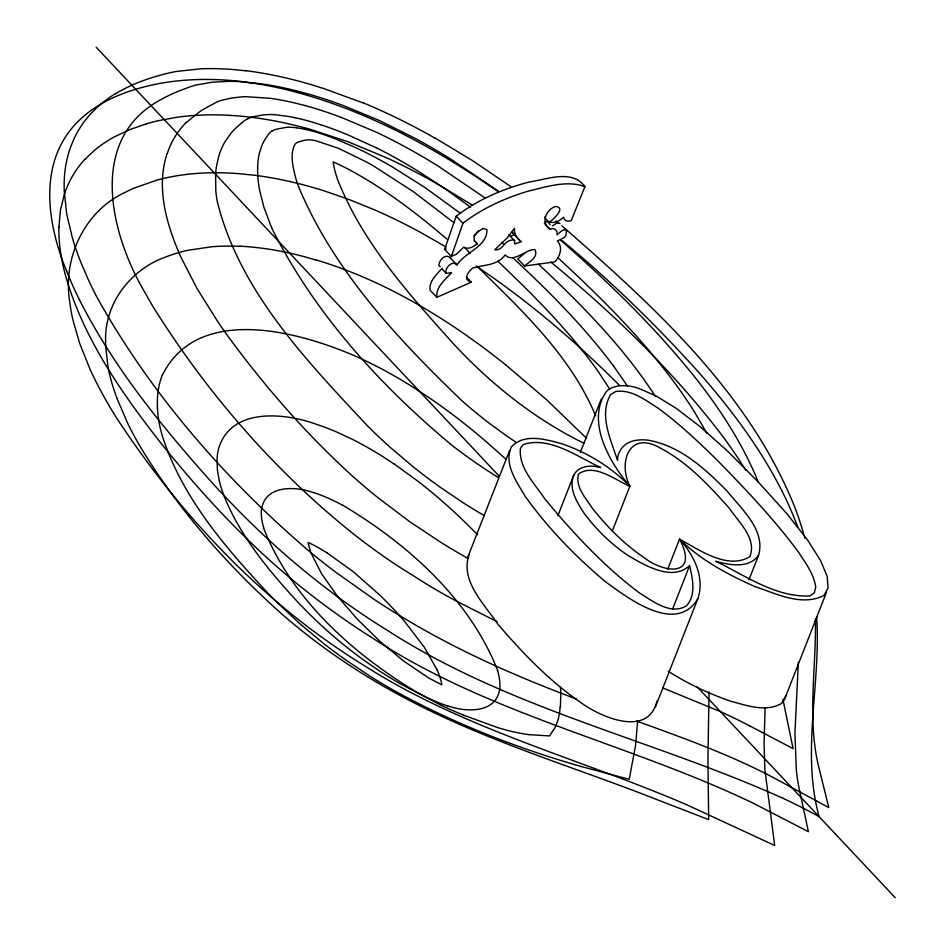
<?xml version="1.0" encoding="UTF-8"?>
<svg xmlns="http://www.w3.org/2000/svg" width="945" height="945" viewBox="0 0 945 945"><rect width="100%" height="100%" fill="white"/><g stroke="black" fill="none" stroke-linecap="round" stroke-linejoin="round"><path stroke-width="1.42" d="M257.583 168.848L257.831 176.774A256.957 156.067 21.4 0 0 259.639 190.323L263.95 207.368L270.802 225.631A364.581 221.437 21.4 0 0 273.105 230.84C315.654 314.626 380.705 386.21 452.62 445.839A366.447 222.571 21.4 0 0 498.369 477.532M58.921 227.166L60.421 210.251L64.437 193.949M798.36 662.232L794.922 733.355L796.351 770.293A412.433 250.508 21.4 0 0 799.505 790.233L808.4 831.671L753.165 803.167C627.551 742.817 487.242 714.432 369.967 636.387M765.143 707.758L764.068 742.723L764.812 769.006L774.687 845.503L687.204 804.963C579.687 758.516 464.066 729.375 364.475 665.729C264.068 604.009 181.18 516.336 116.767 418.245A576.237 349.993 21.4 0 1 89.527 368.172M637.639 721.366L635.512 745.652L629.205 779.33L580.797 766.407M560.42 707.167L560.787 693.524A321.324 195.166 21.4 0 0 560.432 687.228M261.789 508.008C266.207 484.643 296.376 486.332 313.634 492.688M499.444 690.452C495.026 713.829 464.869 712.128 447.599 705.773M259.521 152.736L261.611 146.262A119.613 72.659 21.4 0 1 265.332 138.891L269.36 133.198A27.44 16.667 21.4 0 1 272.042 130.965M469.063 554.821C459.908 581.01 484.702 604.493 498.062 624.409C523.058 653.609 550.049 681.569 581.896 703.352C601.693 717.456 648.246 737.632 656.964 701.084M655.523 706.683L697.812 598.764C705.147 577.43 693.748 554.809 679.526 539.146L667.749 569.209M679.526 539.146C699.276 549.789 727.213 569.989 749.704 556.829C757.429 538.815 738.506 521.983 729.339 508.292C709.081 485.506 687.665 462.448 660.354 448.095C629.394 429.975 617.806 461.845 629.842 486.273C614.923 480.001 594.429 462.814 578.564 473.988C574.891 486.769 585.924 498.251 592.326 508.209C606.985 526.648 623.688 543.706 643.214 557.007C664.914 574.265 699.383 576.663 679.526 539.146C700.977 560.243 727.922 574.69 755.256 586.68C776.601 593.803 801.797 606.643 823.816 595.539L828.021 588.097L827.241 576.627L820.662 560.704L807.514 539.914L787.008 513.844L758.362 482.08L727.307 450.895L699.973 426.514L676.23 408.346L655.936 395.861L638.95 388.489A31.634 19.207 21.4 0 0 606.418 391.537C585.557 421.269 609.726 462.601 629.842 486.273L612.183 531.35M521.203 241.743C517.033 238.624 513.785 233.675 514.553 228.288L507.122 237.975L494.755 249.799C503.26 250.756 503.98 240.384 511.918 240.124A3.402 1.689 -43.7 0 1 513.513 239.865L514.659 240.798L514.612 244.034L521.203 241.743L512.308 232.789M167.159 153.421C156.835 184.24 164.749 217.61 176.502 246.799A445.78 270.754 21.4 0 0 181.133 257.595L196.962 288.402L217.267 320.887A739.675 449.265 21.4 0 0 227.013 334.932C264.092 385.666 305.566 433.448 352.107 475.737A507.276 308.105 21.4 0 0 377.776 497.554L409.551 521.557L441.161 542.56A444.611 270.046 21.4 0 0 467.822 558.341M474.355 240.821L477.249 243.834C473.61 246.633 468.271 249.964 463.735 247.177L456.459 254.24L451.367 256.402L444.611 249.374L456.187 216.228C477.768 199.655 503.272 188.705 529.507 181.936C546.954 179.42 572.127 168.919 584.92 186.637L571.323 220.398C568.394 222.181 563.846 221 563.645 217.137C558.578 222.311 548.502 226.056 544.745 216.972M451.367 256.402L462.944 223.244C482.044 208.491 504.382 198.367 527.381 191.374C545.832 187.086 566.268 179.822 584.92 186.637M758.587 555.223C765.804 530.074 741.341 508.977 727.26 491.27C705.372 468.944 680.211 445.839 648.329 440.228A34.918 21.203 21.4 0 0 630.067 442C622.59 444.918 617.428 452.395 617.569 460.451C610.99 440.051 598.516 414.938 610.694 394.502L615.845 391.466C631.768 389.186 645.494 400.302 658.181 408.216C679.337 423.75 698.438 441.787 717.137 460.144C745.924 489.64 774.546 519.537 798.974 552.813C805.825 563.527 814.035 574.241 815.736 587.211L814.306 592.822L809.971 595.929C775.739 597.583 745.381 575.576 715.684 561.236C729.375 565.157 749.066 568.866 758.587 555.223L748.948 579.817M573.934 474.721C568.11 488.152 576.934 502.397 584.211 513.348C596.389 529.814 611.309 544.273 628.307 555.695C645.163 565.441 672.261 581.848 689.626 565.582C692.531 578.505 696.382 594.842 686.531 605.78C670.655 615.573 652.652 600.985 639.363 592.881C603.69 566.149 573.213 533.122 544.852 498.925C534.846 483.734 518.498 468.058 520.411 448.426L523.258 444.504C549.565 435.917 577.726 456.884 600.654 467.551C591.499 464.905 579.143 465.448 573.934 474.721L557.881 515.698M467.303 558.424L509.603 450.505M580.36 452.348L601.244 399.073M672.497 609.289L689.626 565.582M784.208 700.21L826.497 592.291M162.493 374.881C198.214 303.345 300.345 331.943 356.903 356.785A253.697 154.082 21.4 0 1 370.097 362.998L380.339 368.219A316.847 192.449 21.4 0 1 420.986 392.329C451.155 411.961 479.233 434.712 505.693 459.093M785.732 696.016L781.527 703.458C765.663 712.624 746.656 705.407 730.39 701.119C708.632 693.524 687.617 683.696 668.221 671.222M697.812 598.764C676.018 635.064 627.858 598.043 605.332 581.624C575.351 556.463 547.935 528.054 525.089 496.219C516.797 481.796 503.543 464.184 511.351 446.902C524.51 432.763 546.34 439.543 562.429 443.949C587.695 452.785 611.143 467.066 629.842 486.273M553.534 729.682L549.6 735.942L529.318 734.631M475.973 233.51L482.812 228.43L486.935 229.576C487.407 246.728 464.987 252.043 457.061 264.907L450.304 257.89L452.147 255.185M478.442 230.663L474.095 236.073M442.307 268.132C436.992 274.144 428.558 281.35 430.105 290.28L436.862 297.297L471.283 282.189L466.452 277.18M85.18 159.126L93.968 150.751A234.809 142.624 21.4 0 1 114.168 136.966L129.89 129.559L146.546 123.783M186.319 122.519L199.667 111.723A186.767 113.435 21.4 0 1 207.262 107.151L216.133 102.391A72.186 43.848 21.4 0 1 219.075 101.15L219.37 101.032A56.806 34.504 21.4 0 1 221.201 100.406L231.596 98.008L243.019 96.744A83.29 50.581 21.4 0 1 245.098 96.65L269.786 98.256A175.557 106.631 21.4 0 1 294.686 102.946L304.904 105.533M525.349 252.705L517.789 258.989L524.546 266.017L554.821 261.895C560.066 256.461 563.244 247.117 557.349 240.963L563.752 237.88A4.808 2.386 -43.7 0 0 565.783 235.447L566.669 230.438C563.456 227.721 559.452 233.214 556.971 234.868C558.093 230.698 554.053 226.859 550.132 229.363C540.316 223.327 546.056 209.341 555.648 206.435C566.492 207.569 553.097 219.571 549.577 221.98M242.239 122.472L238.813 125.437A147.621 89.657 21.4 0 0 231.253 132.902L224.886 141.88A184.606 112.124 21.4 0 0 218.141 158.571L216.381 166.899A226.138 137.356 21.4 0 0 215.602 174.057L215.803 190.725A256.579 155.842 21.4 0 0 217.421 202.112M524.546 266.017C529.011 261.954 538.839 257.123 534.905 249.586C525.739 248.783 513.773 263.903 505.15 254.878C497.578 265.793 483.663 264.635 472.89 267.978C468.377 271.38 462.282 279.826 471.283 282.189M552.329 225.938L557.266 222.784L559.912 223.41M114.888 94.193C131.686 83.751 150.621 77.336 169.769 72.789A151.968 92.303 21.4 0 1 176.632 71.418L200.635 68.831A193.477 117.511 21.4 0 1 221.035 68.82A230.804 140.179 21.4 0 1 237.195 69.895L245.877 70.828M272.065 130.977L273.412 130.292A35.697 21.676 21.4 0 1 276.07 129.3L286.666 127.291A38.379 23.318 21.4 0 1 296.506 127.799M247.873 118.668L250.968 117.416A55.212 33.536 21.4 0 1 253.189 116.767L263.667 114.853A58.826 35.733 21.4 0 1 264.742 114.747L268.108 114.558A57.763 35.083 21.4 0 1 275.326 114.758L288.863 116.518A121.48 73.781 21.4 0 1 293.009 117.31L294.663 117.652M511.139 235.966L514.446 234.714M446.182 249.007L444.611 249.374M545.312 221.744L548.029 221.933L550.014 224.662M240.101 246.338L233.084 246.113A186.484 113.258 21.4 0 0 211.763 246.751L187.571 250.342A187.972 114.168 21.4 0 0 164.973 257.276C130.233 269.738 104.186 303.995 105.616 341.547A278.019 168.86 21.4 0 0 105.698 346.567L107.99 366.802A352.367 214.019 21.4 0 0 116.885 398.093M260.938 83.798L239.321 81.624A151.129 91.795 21.4 0 0 229.316 81.294L212.223 82.203L195.887 85.05A108.829 66.103 21.4 0 0 189.484 87.011L179.893 90.649A224.461 136.328 21.4 0 0 162.091 99.001C86.066 138.478 110.648 235.801 145.955 294.226A624.94 379.571 21.4 0 0 152.736 306.204C207.404 393.758 276.401 473.327 357.659 537.256A497.519 302.176 21.4 0 0 396.758 565.323L429.739 586.065A491.105 298.289 21.4 0 0 455.644 600.725L496.999 621.645M580.596 766.36C515.025 747.46 450.919 722.358 391.313 688.976A375.508 228.076 21.4 0 1 369.944 676.147L345.244 659.622A391.821 237.986 21.4 0 1 321.997 642.175L300.061 623.842L279.058 604.327A515.958 313.386 21.4 0 1 267.175 592.35C224.402 546.399 181.747 496.68 162.316 435.952A259.414 157.555 21.4 0 1 158.016 415.422L157.354 407.118M310.539 129.418L348.492 141.892L387.722 158.287A413.449 251.122 21.4 0 1 437.039 183.779M315.618 259.769C365.55 274.676 412.28 298.951 455.478 327.868A525.207 318.997 21.4 0 1 505.469 364.687M440.287 266.573L438.964 265.864C438.397 260.82 445.497 252.752 450.304 257.89M321.217 87.637L363.695 103.147M320.792 124.752L328.128 127.244A235.754 143.191 21.4 0 1 348.54 135.147L375.897 147.633M636.646 721.07C684.286 738.364 732.316 755.457 777.038 779.566L828.789 807.562L818.984 768.013C806.746 719.05 816.397 668.446 815.393 618.786M576.592 699.099C527.936 680.813 479.965 660.413 434.287 635.524A524.581 318.619 21.4 0 1 373.736 599.13L335.534 572.056A570.815 346.697 21.4 0 1 310.515 552.329C225.784 480.166 151.07 394.396 96.803 296.966A596.98 362.585 21.4 0 1 88.168 279.342L81.565 264.045A486.262 295.348 21.4 0 1 72.6 238.672L66.693 213.936L64.236 190.949A313.953 190.689 21.4 0 1 65.937 164.418L67.591 156.929A276.625 168.021 21.4 0 1 71.005 145.991L73.769 139.352A248.818 151.129 21.4 0 1 114.735 94.075M341.428 117.452L375.827 131.981A336.16 204.167 21.4 0 1 401.566 144.88L414.028 151.732A418.493 254.181 21.4 0 1 438.185 166.096L485.068 197.977M662.764 687.936L719.535 711.254A353.465 214.68 21.4 0 1 749.586 725.807M463.711 715.247L496.645 727.248A165.989 100.82 21.4 0 0 501.204 728.619L504.63 729.587A113.695 69.056 21.4 0 0 529.33 734.702M783.062 798.301C652.948 739.734 510.253 709.222 388.986 631.366C316.729 587.034 252.799 530.062 197.375 466.098C153.397 415.859 111.829 362.715 81.152 303.144A582.935 354.056 21.4 0 1 66.658 271.286M310.421 543.529L308.082 542.454L310.633 552.211L321.572 573.745L337.176 595.87L357.068 618.94L379.748 641.182L403.468 660.921L428.959 678.156L441.858 684.841L441.598 683.152A103.336 62.76 21.4 0 0 437.181 670.159M584.034 443.311C534.338 418.895 490.467 383.812 452.974 343.248C408.394 293.576 362.124 242.192 337.495 179.219A209.022 126.961 21.4 0 1 335.593 173.195A168.931 102.603 21.4 0 1 333.939 166.474L333.821 165.812A127.055 77.171 21.4 0 1 333.195 161.926L336.999 163.627A134.533 81.707 21.4 0 1 342.503 166.249L343.401 166.698A164.04 99.638 21.4 0 1 348.634 169.379C384.178 188.398 416.391 213.015 446.961 239.12M749.574 725.819L793.103 748.629L782.921 699.406M341.901 504.736C406.929 543.34 469.582 598.776 497.696 670.572M419.332 693.724C354.304 655.121 291.651 599.685 263.537 527.901M434.983 137.994L472.24 160.426L510.737 186.531M437.074 183.755L471.697 204.722M399.357 683.282C369.176 665.575 341.074 644.336 315.76 620.156A430.01 261.174 21.4 0 1 296.387 600.559C268.345 570.059 241.388 537.292 225.193 498.795A223.126 135.525 21.4 0 1 219.323 480.769M399.7 683.483L441.232 705.324A314.614 191.091 21.4 0 0 463.711 715.259M446.135 247.035L420.23 232.222A371.243 225.489 21.4 0 0 375.378 210.192L348.339 199.218L323.804 190.748A275.562 167.371 21.4 0 0 316.41 188.492L307.385 185.929A253.697 154.094 21.4 0 0 255.055 175.297L238.116 173.596A233.439 141.785 21.4 0 0 221.662 172.793L217.362 172.734A223.764 135.915 21.4 0 0 156.811 180.152L133.966 188.149A225.902 137.202 21.4 0 0 125.496 192.189C84.365 210.971 62.5 258.186 69.753 301.951A359.029 218.071 21.4 0 0 72.919 319.93L79.734 343.543L89.61 368.172M327.1 552.872L353.513 571.89L379.878 595.185A344.122 209.01 21.4 0 1 404.897 621.822L424.258 647.195L437.299 670.159M394.136 463.948L418.269 481.477A388.808 236.155 21.4 0 1 428.487 489.604L432.491 492.9A463.818 281.716 21.4 0 1 460.723 518.037L477.674 534.728M477.249 243.834L474.319 240.68L474.083 236.545A5.977 2.965 -43.7 0 1 475.973 233.51M498.263 191.788C434.157 147.066 363.99 108.994 287.705 90.011A254.134 154.354 21.4 0 0 246.409 82.203M498.783 191.362L450.328 158.795A447.198 271.617 21.4 0 0 415.103 138.336L379.512 120.57L343.885 105.757A285.898 173.656 21.4 0 0 310.586 94.654L299.258 91.559A223.162 135.537 21.4 0 0 260.938 83.762M511.966 232.281L513.773 233.592M470.527 207.12L444.729 188.527L418.505 171.411A337.767 205.148 21.4 0 0 375.933 147.585M459.979 213.038L425.096 187.606L391.466 166.379A292.584 177.707 21.4 0 0 374.421 156.941L367.924 153.598A267.813 162.67 21.4 0 0 352.556 146.203L335.333 138.891A136.552 82.936 21.4 0 0 309.003 130.186L300.675 128.449A63.988 38.863 21.4 0 0 296.506 127.764M505.528 364.664L546.706 399.841L586.609 438.374M555.967 221.024L558.944 223.433M550.711 261.989C612.49 312.795 670.619 368.774 719.594 432.184A613.73 372.767 21.4 0 1 737.159 456.801L745.9 470.338M454.049 222.807L413.154 191.528L374.055 166.296A257.123 156.173 21.4 0 0 366.235 161.878L338.511 148.318L315.937 140.77A35.343 21.463 21.4 0 0 313.031 140.238L311.307 140.014A19.054 11.576 21.4 0 0 308.023 139.884L306.664 139.978A28.102 17.069 21.4 0 0 304.621 140.25L298.088 142.104A18.546 11.269 21.4 0 0 296.435 142.955L295.974 143.309A13.939 8.47 21.4 0 0 294.864 144.55C289.619 154.555 293.115 167.454 295.69 177.979A247.885 150.562 21.4 0 0 297.935 185.114C332.711 269.62 397.113 338.511 462.188 400.987A401.826 244.058 21.4 0 0 478.347 414.642L480.249 416.166A362.49 220.173 21.4 0 0 491.908 425.238L506.874 436.058A316.02 191.941 21.4 0 0 516.076 442.284M561.897 225.843C653.361 305.743 749.031 392.329 795.04 507.867A553.168 335.983 21.4 0 1 803.971 535.142L804.254 536.169M562.157 240.609C608.214 278.799 651.365 320.461 691.74 364.616A783.866 476.103 21.4 0 1 718.153 395.199C742.368 424.848 764.458 456.423 781.763 490.632M560.846 240.479C609.82 283.228 656.598 328.943 697.079 379.914A621.834 377.693 21.4 0 1 705.986 391.584C726.811 419.639 745.192 449.749 758.339 482.198M558.117 257.914C608.214 304.314 657.271 353.206 694.02 411.181M512.899 257.831C549.045 291.403 584.093 326.545 613.648 366.152M538.555 264.21C581.411 304.573 623.405 346.909 655.535 396.569M497.731 261.127C532.224 293.989 566.256 327.832 594.499 366.365A430.341 261.375 21.4 0 1 598.811 372.424L609.761 389.21M476.977 266.159C522.172 310.704 570.827 356.088 595.645 415.812M442.52 269.597L446.17 273.318L451.426 272.786C445.414 279.543 435.409 287.15 436.862 297.297M619.329 385.241C576.285 342.149 529.779 302.353 479.304 268.191A504.453 306.393 21.4 0 0 476.374 266.23M544.344 223.339L550.132 229.363M508.871 234.773L514.659 240.798M501.83 242.227L503.768 244.235M456.187 216.228L462.944 223.244M464.503 247.413L470.291 253.425M96.213 47.25L499.291 476.268M697.28 687.003L895.281 897.75M457.061 264.907C452.253 259.78 445.154 267.848 445.721 272.892M613.813 366.377L627.456 386.044M694.197 411.453L706.86 433.188M66.682 271.286C48.431 227.024 38.414 169.214 71.265 128.969C90.956 104.824 120.96 92.019 150.727 85.322A241.01 146.38 21.4 0 1 246.385 82.097M116.837 398.093L127.421 422.758A495.534 300.983 21.4 0 0 140.179 446.56C178.121 509.414 227.202 565.334 281.905 614.108A488.222 296.529 21.4 0 0 304.314 632.701C340.826 661.63 380.611 686.318 422.332 707.002A507.347 308.153 21.4 0 0 442.284 716.57C504.784 745.57 570.449 766.785 634.839 791.036L708.679 819.622L707.923 759.957L709.022 691.905M804.538 537.209L804.809 538.237M819.114 816.681C800.994 751.015 821.24 683.341 816.61 616.719M219.358 480.781L217.763 472.405A174.258 105.84 21.4 0 1 217.362 469.169L217.055 459.093A134.202 81.506 21.4 0 1 218.496 449.052C230.426 407.26 284.445 412.54 316.54 424.364A146.38 88.913 21.4 0 1 337.093 432.196L351.221 438.728A239.876 145.695 21.4 0 1 394.041 464.019M217.421 202.112C239.711 291.509 306.971 361.061 368.148 426.561A513.584 311.933 21.4 0 0 390.852 447.871L413.107 466.712A416.332 252.87 21.4 0 0 440.512 487.455L464.68 503.709A401.389 243.798 21.4 0 0 484.383 515.746M60.303 250.39L60.775 253.65A390.261 237.041 21.4 0 0 64.213 270.624C81.483 336.172 121.421 392.86 162.753 445.461C205.313 498.098 251.748 548.005 304.952 590.07A529.176 321.406 21.4 0 0 369.944 636.41M294.663 117.593A158.937 96.532 21.4 0 1 320.78 124.787M242.31 122.507A54.302 32.98 21.4 0 1 247.814 118.621M304.904 105.486A242.487 147.278 21.4 0 1 341.417 117.499M167.3 153.468A205.526 124.835 21.4 0 1 186.2 122.448M257.631 168.86A177.79 107.978 21.4 0 1 259.473 152.712M783.051 798.324A377.149 229.08 21.4 0 1 819.138 816.669M781.775 490.632A548.49 333.136 21.4 0 1 797.769 527.133M363.754 103.029A403.704 245.204 21.4 0 1 434.901 138.088M245.842 70.662A269.951 163.958 21.4 0 1 321.194 87.767M560.066 707.084A136.375 82.829 21.4 0 1 553.805 729.812M447.564 705.927A103.985 63.161 21.4 0 1 419.438 693.606M497.472 670.548A103.985 63.15 21.4 0 1 499.692 690.523M313.681 492.534A103.985 63.161 21.4 0 1 341.795 504.854M263.773 527.912A103.985 63.161 21.4 0 1 261.552 507.937M310.539 129.43A266.065 161.595 21.4 0 0 268.604 119.826L258.989 118.314A243.278 147.763 21.4 0 0 234.821 115.656L226.339 115.16A236.321 143.534 21.4 0 0 202.891 115.006L194.575 115.444A235.683 143.156 21.4 0 0 176.361 117.357L159.41 120.464A247.791 150.503 21.4 0 0 146.546 123.783M64.508 193.973A248.807 151.117 21.4 0 1 85.085 159.067M60.315 250.39A342.09 207.77 21.4 0 1 58.909 227.166M310.456 543.481A103.336 62.76 21.4 0 1 327.029 552.919M157.508 407.153A195.142 118.527 21.4 0 1 162.351 374.834M240.042 246.172A214.279 130.15 21.4 0 1 315.583 259.922"/></g></svg>
